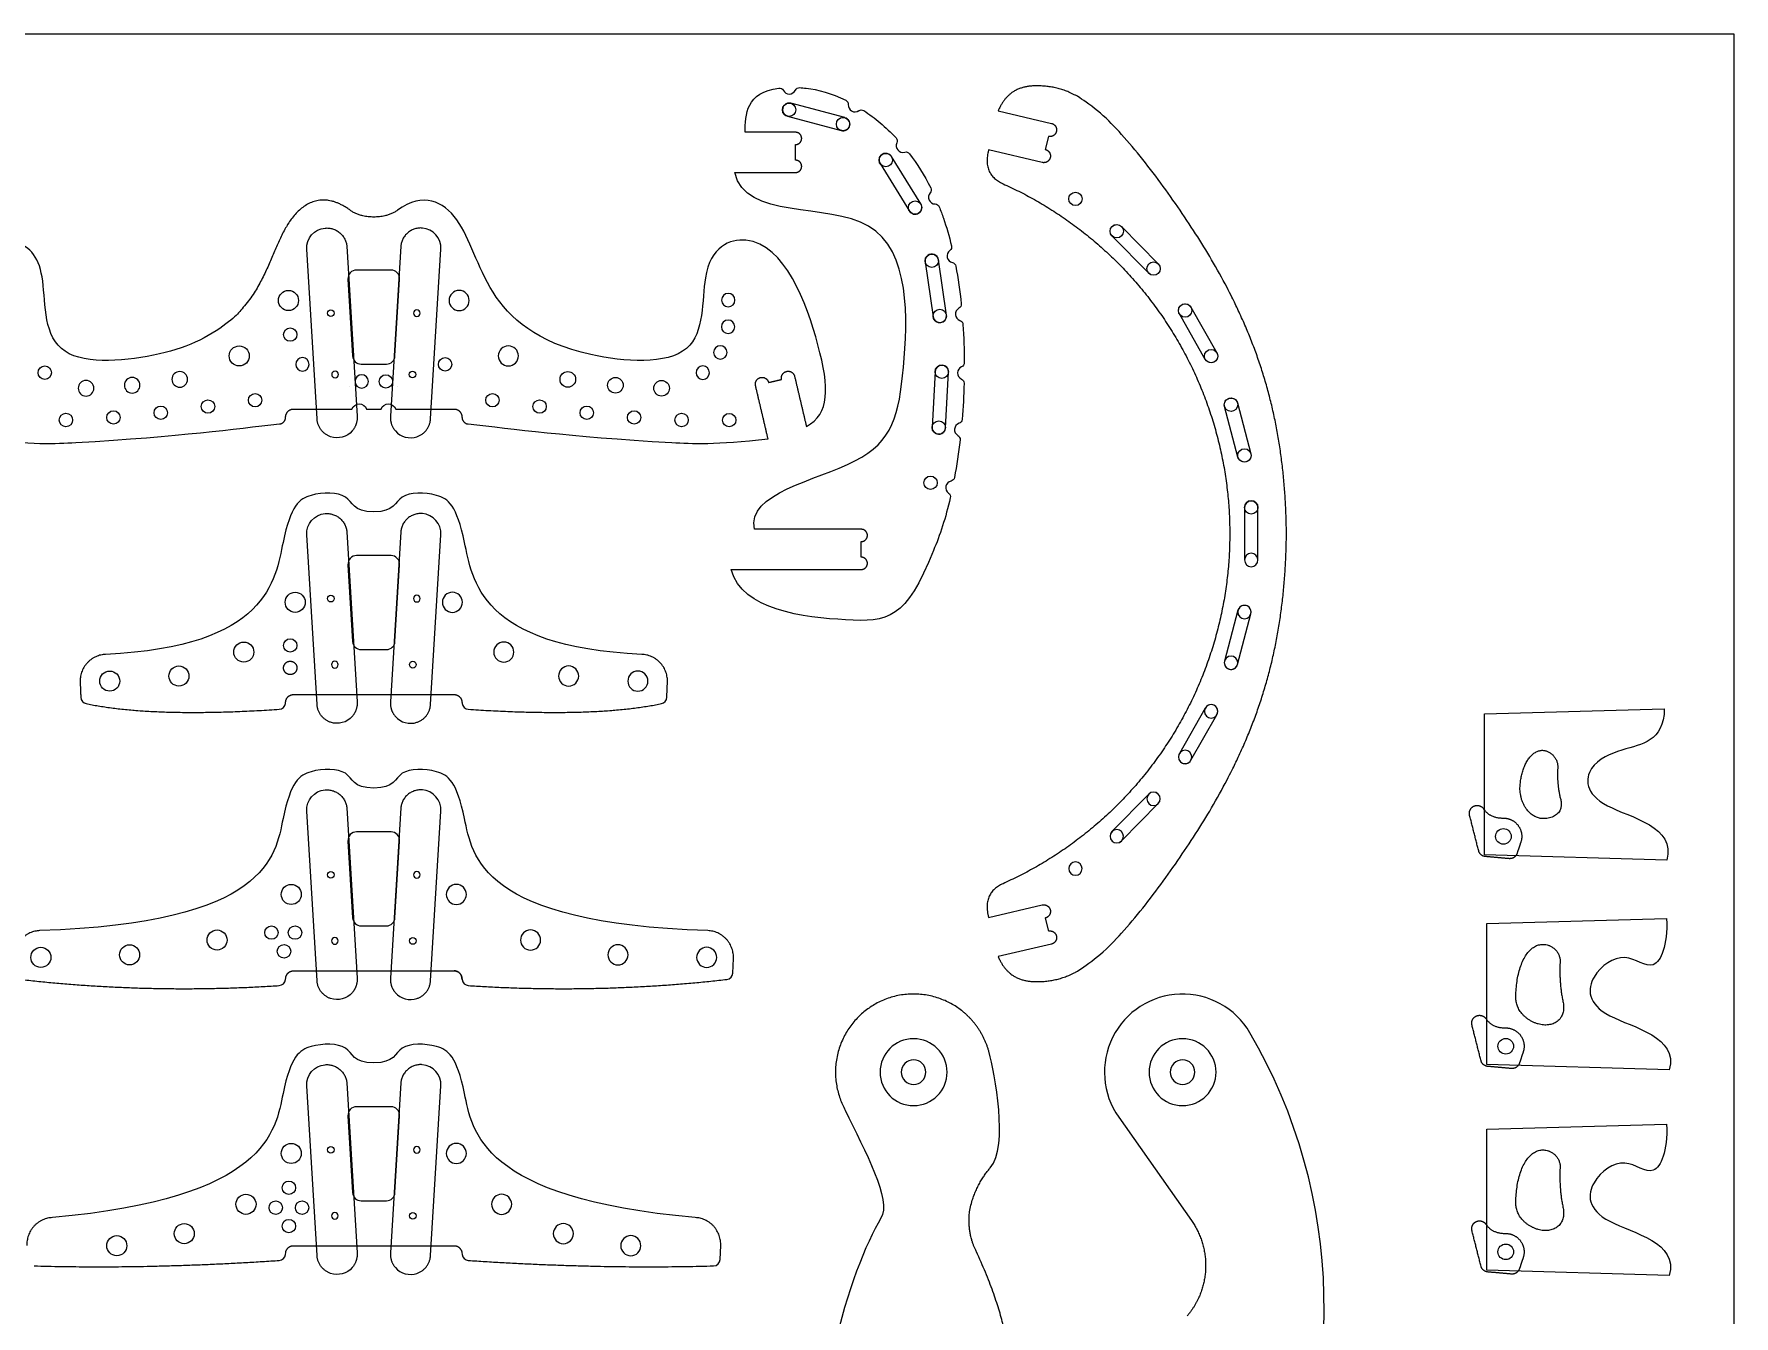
# Model space of a CAD drawing. Header units: millimetres. Extents: x -610 to 2074, y -2456 to 950.
# Drawn here: x 1312 to 2074, y 364 to 938 of the extents above; entities that cross this region are included whole.
import ezdxf

# ---------------------------------------------------------------- set-up
doc = ezdxf.new("R2010")
doc.units = ezdxf.units.MM
for name, color, linetype, true_color in [('1.5mm deep inside cut', 60, 'Continuous', 0xd5ff00), ('10mm deep inside', 131, 'Continuous', 0x5ffffb), ('18mm birch plywood sheet', 11, 'Continuous', 0xff6151), ('3mm pilot holes', 4, 'Continuous', 0x00fbff), ('4mm deep inside', 151, 'Continuous', 0x72bcff), ('through cut inside 6mm', 18, 'Continuous', 0x000000), ('through cut outside 6mm bit', 96, 'Continuous', 0x007f00)]:
    doc.layers.add(name, color=color, linetype=linetype, true_color=true_color)

msp = doc.modelspace()

# ---------------------------------------------------------------- linework, layer by layer
at = {"layer": '1.5mm deep inside cut'}
for centre in [(1427.17, 803.24), (1427.17, 664), (1418.76, 535.39), (1429.32, 535.39), (1424.39, 527.01), (1426.58, 421.12), (1420.66, 412.19), (1432.46, 412.19), (1426.58, 403.95)]:
    msp.add_circle(centre, 3, dxfattribs=at)
for points, weights, knots in [([(1427.12, 650.95), (1430.12, 650.89), (1430.17, 653.89), (1430.23, 656.89), (1427.23, 656.94), (1424.23, 657), (1424.17, 654), (1424.12, 651), (1427.12, 650.95)], [1, 0.707106781187, 1, 0.707106781187, 1, 0.707106781187, 1, 0.707106781187, 1], [0, 0, 0, 4.712389, 4.712389, 9.424778, 9.424778, 14.137167, 14.137167, 18.849556, 18.849556, 18.849556]), ([(1955.74, 587.87), (1954.9, 590.75), (1957.62, 592.02), (1960.34, 593.29), (1962.01, 590.79)], [1, 0.759151081858, 1, 0.759151081858, 1], [23.713166, 23.713166, 23.713166, 28.674684, 28.674684, 33.636203, 33.636203, 33.636203]), ([(1970.87, 586.69), (1975.09, 586.69), (1977.55, 583.27), (1980.01, 579.84), (1978.66, 575.85)], [1, 0.889721206474, 1, 0.889721206474, 1], [45.567036, 45.567036, 45.567036, 52.628274, 52.628274, 59.689512, 59.689512, 59.689512]), ([(1956.8, 493.87), (1955.96, 496.75), (1958.68, 498.02), (1961.4, 499.29), (1963.07, 496.8)], [1, 0.759151081858, 1, 0.759151081858, 1], [23.713166, 23.713166, 23.713166, 28.674684, 28.674684, 33.636203, 33.636203, 33.636203]), ([(1971.93, 492.7), (1976.14, 492.7), (1978.6, 489.27), (1981.06, 485.85), (1979.71, 481.85)], [1, 0.889721206474, 1, 0.889721206474, 1], [45.567036, 45.567036, 45.567036, 52.628274, 52.628274, 59.689512, 59.689512, 59.689512]), ([(1956.8, 401.8), (1955.96, 404.68), (1958.68, 405.95), (1961.4, 407.22), (1963.07, 404.73)], [1, 0.759151081858, 1, 0.759151081858, 1], [23.713166, 23.713166, 23.713166, 28.674684, 28.674684, 33.636203, 33.636203, 33.636203]), ([(1971.93, 400.62), (1976.14, 400.62), (1978.6, 397.2), (1981.06, 393.77), (1979.71, 389.78)], [1, 0.889721206474, 1, 0.889721206474, 1], [45.567036, 45.567036, 45.567036, 52.628274, 52.628274, 59.689512, 59.689512, 59.689512])]:
    msp.add_rational_spline(points, weights, degree=2, knots=knots, dxfattribs=at)
for points in [[(1959.78, 571.95), (1957.76, 579.91), (1955.74, 587.87)], [(1962.01, 590.79), (1964.76, 586.69), (1970.87, 586.69)], [(1978.66, 575.85), (1977.82, 573.37), (1976.98, 570.88)], [(1973.18, 568.54), (1967.91, 569), (1962.65, 569.47)], [(1963.07, 496.8), (1965.82, 492.7), (1971.93, 492.7)], [(1960.84, 477.96), (1958.82, 485.92), (1956.8, 493.87)], [(1979.71, 481.85), (1978.88, 479.37), (1978.04, 476.89)], [(1974.24, 474.54), (1968.97, 475.01), (1963.71, 475.47)], [(1963.07, 404.73), (1965.82, 400.62), (1971.93, 400.62)], [(1960.84, 385.89), (1958.82, 393.84), (1956.8, 401.8)], [(1979.71, 389.78), (1978.88, 387.3), (1978.04, 384.82)], [(1974.24, 382.47), (1968.97, 382.93), (1963.71, 383.4)]]:
    msp.add_open_spline(points, degree=2, dxfattribs=at)
for points, weights in [([(1962.65, 569.47), (1960.41, 569.78), (1959.78, 571.95)], [1, 0.839994726213, 1]), ([(1976.98, 570.88), (1976.05, 568.13), (1973.18, 568.54)], [1, 0.769572451465, 1]), ([(1963.71, 475.47), (1961.47, 475.79), (1960.84, 477.96)], [1, 0.839994726213, 1]), ([(1978.04, 476.89), (1977.11, 474.14), (1974.24, 474.54)], [1, 0.769572451465, 1]), ([(1963.71, 383.4), (1961.47, 383.72), (1960.84, 385.89)], [1, 0.839994726213, 1]), ([(1978.04, 384.82), (1977.11, 382.06), (1974.24, 382.47)], [1, 0.769572451465, 1])]:
    msp.add_rational_spline(points, weights, degree=2, dxfattribs=at)
at = {"layer": '10mm deep inside', "extrusion": (0, 0, -1)}
for centre in [(-1706.53, 472.88), (-1827.07, 472.88)]:
    msp.add_circle(centre, 15, dxfattribs=at)
at = {"layer": '18mm birch plywood sheet'}
msp.add_lwpolyline([(854.21, -1502.12), (2074.21, -1502.12), (2074.21, 937.88), (854.21, 937.88)], close=True, dxfattribs=at)
at = {"layer": '3mm pilot holes'}
for centre in [(1445.35, 812.87), (1481.99, 785.37), (1445.35, 684.98), (1482.11, 655.41), (1445.35, 561.24), (1482.11, 531.66), (1445.35, 438.13), (1482.11, 408.56)]:
    msp.add_circle(centre, 1.5, dxfattribs=at)
at = {"layer": '3mm pilot holes', "extrusion": (0, 0, -1)}
for centre in [(-1483.9, 812.87), (-1447.25, 785.37), (-1483.9, 684.98), (-1447.14, 655.41), (-1483.9, 561.24), (-1447.14, 531.66), (-1483.9, 438.13), (-1447.14, 408.56)]:
    msp.add_circle(centre, 1.5, dxfattribs=at)
at = {"layer": '4mm deep inside'}
for p, q in [((1675.69, 900.41), (1651.53, 906.84)), ((1649.99, 901.04), (1674.15, 894.61)), ((1691.5, 879.84), (1704.67, 858.59)), ((1709.77, 861.75), (1696.6, 883)), ((1811.92, 830.69), (1795.44, 847.45)), ((1799.72, 851.66), (1816.2, 834.89)), ((1439.18, 765.48), (1434.58, 841.45)), ((1452.52, 842.86), (1457.14, 766.67)), ((1476.72, 842.86), (1472.1, 766.67)), ((1490.06, 765.48), (1494.66, 841.45)), ((1711.73, 835.88), (1715.3, 811.14)), ((1721.24, 811.99), (1717.67, 836.74)), ((1830.85, 815.52), (1842.49, 795.09)), ((1837.28, 792.12), (1825.64, 812.55)), ((1716.18, 786.74), (1714.84, 761.78)), ((1720.83, 761.46), (1722.17, 786.42)), ((1453.84, 779.93), (1453.84, 779.93)), ((1475.41, 779.93), (1475.41, 779.93)), ((1851.92, 748.35), (1845.89, 771.08)), ((1851.69, 772.62), (1857.72, 749.89)), ((1854.85, 725.81), (1854.85, 702.29)), ((1860.85, 702.29), (1860.85, 725.81)), ((1439.18, 637.59), (1434.58, 713.56)), ((1452.52, 714.97), (1457.14, 638.78)), ((1476.72, 714.97), (1472.1, 638.78)), ((1490.06, 637.59), (1494.66, 713.56)), ((1851.92, 679.75), (1845.89, 657.02)), ((1851.69, 655.48), (1857.72, 678.21)), ((1837.28, 635.97), (1825.64, 615.55)), ((1830.85, 612.58), (1842.49, 633)), ((1811.92, 597.41), (1795.44, 580.65)), ((1439.18, 513.84), (1434.58, 589.82)), ((1452.52, 591.22), (1457.14, 515.03)), ((1476.72, 591.22), (1472.1, 515.03)), ((1490.06, 513.84), (1494.66, 589.82)), ((1799.72, 576.44), (1816.2, 593.2)), ((1439.18, 390.74), (1434.58, 466.71)), ((1452.52, 468.12), (1457.14, 391.93)), ((1476.72, 468.12), (1472.1, 391.93)), ((1490.06, 390.74), (1494.66, 466.71))]:
    msp.add_line(p, q, dxfattribs=at)
for centre, radius, start, end in [((1650.76, 903.94), 3, 75.09724, 255.09725), ((1674.92, 897.51), 3, 255.09724, 75.09724), ((1694.05, 881.42), 3, 31.78561, 211.78563), ((1707.22, 860.17), 3, 211.78561, 31.7856), ((1485.68, 842), 9, 356.53344, 85.57743), ((1714.7, 836.31), 3, 8.19862, 188.19863), ((1718.27, 811.57), 3, 188.19863, 8.19862), ((1719.18, 786.58), 3, 356.92896, 176.92894), ((1481.08, 766.02), 9, 221.07191, 288.80267), ((1717.84, 761.62), 3, 176.92894, 356.92896), ((1857.85, 725.81), 3, 0.00001, 180), ((1485.68, 714.11), 9, 356.53344, 85.57743), ((1857.85, 702.29), 3, 180, 359.99999), ((1854.82, 678.98), 3, 345.15996, 165.16004), ((1848.79, 656.25), 3, 165.16005, 345.15996), ((1839.89, 634.49), 3, 330.31994, 150.31995), ((1481.08, 638.13), 9, 221.07191, 288.80267), ((1828.24, 614.06), 3, 150.31995, 330.31994), ((1485.68, 590.36), 9, 356.53344, 85.57743), ((1814.06, 595.31), 3, 315.48028, 135.48017), ((1797.58, 578.54), 3, 135.48018, 315.48007), ((1481.08, 514.39), 9, 221.07191, 288.80267), ((1485.68, 467.26), 9, 356.53344, 85.57743), ((1481.08, 391.28), 9, 221.07191, 288.80267)]:
    msp.add_arc(centre, radius, start, end, dxfattribs=at)
at = {"layer": '4mm deep inside', "extrusion": (0, 0, -1)}
for centre, radius, start, end in [((-1443.56, 842), 9, 356.53344, 85.57743), ((-1797.58, 849.55), 3, 315.48018, 135.48007), ((-1814.06, 832.79), 3, 135.48028, 315.48017), ((-1828.24, 814.04), 3, 330.31995, 150.31994), ((-1839.89, 793.61), 3, 150.31994, 330.31995), ((-1848.79, 771.85), 3, 345.16005, 165.15996), ((-1448.17, 766.02), 9, 221.07191, 288.80267), ((-1854.82, 749.12), 3, 165.15996, 345.16004), ((-1443.56, 714.11), 9, 356.53344, 85.57743), ((-1448.17, 638.13), 9, 221.07191, 288.80267), ((-1443.56, 590.36), 9, 356.53344, 85.57743), ((-1448.17, 514.39), 9, 221.07191, 288.80267), ((-1443.56, 467.26), 9, 356.53344, 85.57743), ((-1448.17, 391.28), 9, 221.07191, 288.80267)]:
    msp.add_arc(centre, radius, start, end, dxfattribs=at)
at = {"layer": '4mm deep inside'}
for points, weights in [([(1442.87, 850.97), (1451.68, 851.65), (1452.52, 842.86)], [1, 0.7133499962, 0.999263694681]), ([(1486.37, 850.97), (1477.56, 851.65), (1476.72, 842.86)], [1, 0.7133499962, 0.999263694681]), ([(1445.27, 757.5), (1439.55, 759.45), (1439.18, 765.48)], [1, 0.830349139211, 1]), ([(1457.14, 766.67), (1457.41, 762.93), (1454.95, 760.11)], [1, 0.923364943739, 1]), ([(1472.1, 766.67), (1471.83, 762.93), (1474.29, 760.11)], [1, 0.923364943739, 1]), ([(1483.98, 757.5), (1489.7, 759.45), (1490.06, 765.48)], [1, 0.830349139211, 1]), ([(1442.87, 723.08), (1451.68, 723.76), (1452.52, 714.97)], [1, 0.7133499962, 0.999263694681]), ([(1486.37, 723.08), (1477.56, 723.76), (1476.72, 714.97)], [1, 0.7133499962, 0.999263694681]), ([(1445.27, 629.61), (1439.55, 631.56), (1439.18, 637.59)], [1, 0.830349139211, 1]), ([(1457.14, 638.78), (1457.41, 635.04), (1454.95, 632.22)], [1, 0.923364943739, 1]), ([(1472.1, 638.78), (1471.83, 635.04), (1474.29, 632.22)], [1, 0.923364943739, 1]), ([(1483.98, 629.61), (1489.7, 631.56), (1490.06, 637.59)], [1, 0.830349139211, 1]), ([(1442.87, 599.33), (1451.68, 600.01), (1452.52, 591.22)], [1, 0.7133499962, 0.999263694681]), ([(1486.37, 599.33), (1477.56, 600.01), (1476.72, 591.22)], [1, 0.7133499962, 0.999263694681]), ([(1445.27, 505.87), (1439.55, 507.81), (1439.18, 513.84)], [1, 0.830349139211, 1]), ([(1457.14, 515.03), (1457.41, 511.29), (1454.95, 508.47)], [1, 0.923364943739, 1]), ([(1472.1, 515.03), (1471.83, 511.29), (1474.29, 508.47)], [1, 0.923364943739, 1]), ([(1483.98, 505.87), (1489.7, 507.81), (1490.06, 513.84)], [1, 0.830349139211, 1]), ([(1442.87, 476.23), (1451.68, 476.91), (1452.52, 468.12)], [1, 0.7133499962, 0.999263694681]), ([(1486.37, 476.23), (1477.56, 476.91), (1476.72, 468.12)], [1, 0.7133499962, 0.999263694681]), ([(1445.27, 382.76), (1439.55, 384.71), (1439.18, 390.74)], [1, 0.830349139211, 1]), ([(1457.14, 391.93), (1457.41, 388.19), (1454.95, 385.37)], [1, 0.923364943739, 1]), ([(1472.1, 391.93), (1471.83, 388.19), (1474.29, 385.37)], [1, 0.923364943739, 1]), ([(1483.98, 382.76), (1489.7, 384.71), (1490.06, 390.74)], [1, 0.830349139211, 1])]:
    msp.add_rational_spline(points, weights, degree=2, dxfattribs=at)
at = {"layer": 'through cut inside 6mm'}
for p, q in [((1453.04, 828.03), (1455.12, 793.69)), ((1474.12, 793.69), (1476.2, 828.03)), ((1453.04, 700.14), (1455.12, 665.8)), ((1474.12, 665.8), (1476.2, 700.14)), ((1453.04, 576.39), (1455.12, 542.05)), ((1474.12, 542.05), (1476.2, 576.39)), ((1453.04, 453.29), (1455.12, 418.95)), ((1474.12, 418.95), (1476.2, 453.29))]:
    msp.add_line(p, q, dxfattribs=at)
for points in [[(1472.34, 832.14), (1456.91, 832.14)], [(1458.99, 790.05), (1470.25, 790.05)], [(1472.34, 704.25), (1456.91, 704.25)], [(1458.99, 662.16), (1470.25, 662.16)], [(1472.34, 580.5), (1456.91, 580.5)], [(1458.99, 538.41), (1470.25, 538.41)], [(1472.34, 457.4), (1456.91, 457.4)], [(1458.99, 415.31), (1470.25, 415.31)]]:
    msp.add_lwpolyline(points, dxfattribs=at)
for centre, radius in [((1650.76, 903.94), 3), ((1674.92, 897.51), 3), ((1694.05, 881.42), 3), ((1707.22, 860.17), 3), ((1779.06, 864.05), 3), ((1797.58, 849.55), 3), ((1714.7, 836.31), 3), ((1814.06, 832.79), 3), ((1426.38, 818.52), 4.5), ((1828.24, 814.04), 3), ((1718.27, 811.57), 3), ((1404.32, 793.69), 4.5), ((1496.58, 789.92), 3), ((1839.89, 793.61), 3), ((1317.19, 786.18), 3), ((1470.04, 782.28), 3), ((1551.57, 783.2), 3.5), ((1719.18, 786.58), 3), ((1572.92, 780.56), 3.5), ((1593.59, 779.2), 3.5), ((1369.17, 768.25), 3), ((1390.31, 771.02), 3), ((1411.45, 773.86), 3), ((1517.79, 773.86), 3), ((1538.93, 771.02), 3), ((1560.07, 768.25), 3), ((1848.79, 771.85), 3), ((1326.66, 764.99), 3), ((1347.95, 766.13), 3), ((1581.29, 766.13), 3), ((1602.58, 764.99), 3), ((1623.91, 764.93), 3), ((1717.84, 761.62), 3), ((1854.82, 749.12), 3), ((1714.14, 736.89), 3), ((1857.85, 725.81), 3), ((1429.41, 683.34), 4.5), ((1406.35, 661.05), 4.5), ((1346.27, 648.05), 4.5), ((1377.29, 650.31), 4.5), ((1970.87, 578.47), 3.5), ((1427.64, 552.5), 4.5), ((1394.37, 532.06), 4.5), ((1315.43, 524.3), 4.5), ((1355.19, 525.44), 4.5), ((1971.93, 484.48), 3.5), ((1427.64, 436.49), 4.5), ((1407.33, 413.7), 4.5), ((1379.68, 400.55), 4.5), ((1349.44, 395.15), 4.5), ((1971.93, 392.41), 3.5)]:
    msp.add_circle(centre, radius, dxfattribs=at)
at = {"layer": 'through cut inside 6mm', "extrusion": (0, 0, -1)}
for centre, radius in [((-1502.87, 818.52), 4.5), ((-1623.48, 818.69), 3), ((-1623.39, 806.73), 3), ((-1432.66, 789.92), 3), ((-1524.92, 793.69), 4.5), ((-1619.92, 795.25), 3), ((-1377.68, 783.2), 3.5), ((-1459.21, 782.28), 3), ((-1612.05, 786.18), 3), ((-1335.65, 779.2), 3.5), ((-1356.33, 780.56), 3.5), ((-1857.85, 702.29), 3), ((-1499.84, 683.34), 4.5), ((-1854.82, 678.98), 3), ((-1522.89, 661.05), 4.5), ((-1848.79, 656.25), 3), ((-1551.95, 650.31), 4.5), ((-1582.98, 648.05), 4.5), ((-1839.89, 634.49), 3), ((-1828.24, 614.06), 3), ((-1814.06, 595.31), 3), ((-1797.58, 578.54), 3), ((-1779.06, 564.05), 3), ((-1501.61, 552.5), 4.5), ((-1534.88, 532.06), 4.5), ((-1574.05, 525.44), 4.5), ((-1613.81, 524.3), 4.5), ((-1706.53, 472.88), 5.5), ((-1827.07, 472.88), 5.5), ((-1501.61, 436.49), 4.5), ((-1521.91, 413.7), 4.5), ((-1549.57, 400.55), 4.5), ((-1579.8, 395.15), 4.5)]:
    msp.add_circle(centre, radius, dxfattribs=at)
at = {"layer": 'through cut inside 6mm'}
for centre, start, end in [((1456.91, 828.26), 90, 183.4703), ((1472.34, 828.26), 356.5297, 90), ((1458.99, 793.92), 183.4703, 270), ((1470.25, 793.92), 270, 356.5297), ((1456.91, 700.37), 90, 183.4703), ((1472.34, 700.37), 356.5297, 90), ((1458.99, 666.03), 183.4703, 270), ((1470.25, 666.03), 270, 356.5297), ((1456.91, 576.62), 90, 183.4703), ((1472.34, 576.62), 356.5297, 90), ((1458.99, 542.29), 183.4703, 270), ((1470.25, 542.29), 270, 356.5297), ((1456.91, 453.52), 90, 183.4703), ((1472.34, 453.52), 356.5297, 90), ((1458.99, 419.18), 183.4703, 270), ((1470.25, 419.18), 270, 356.5297)]:
    msp.add_arc(centre, 3.88, start, end, dxfattribs=at)
for points, weights in [([(1978.31, 600.86), (1979.5, 619.44), (1989.8, 616.87)], [1, 0.707106781187, 1]), ([(1989.8, 616.87), (1996.31, 614.93), (1995.14, 608.42)], [1, 0.707106781187, 1]), ([(1995.14, 608.42), (1994.9, 601.37), (1998.85, 585.83), (1987.77, 586.49)], [1, 1, 0.707106781187, 1]), ([(1987.77, 586.49), (1977.66, 587.9), (1978.31, 600.86)], [1, 0.707106781187, 1]), ([(1976.45, 506.16), (1976.37, 534.26), (1990.86, 529.78)], [1, 0.707106781187, 1]), ([(1990.86, 529.78), (1997.37, 527.84), (1996.2, 521.33)], [1, 0.707106781187, 1]), ([(1996.2, 521.33), (1995.96, 512.03), (1999.9, 493.35), (1988.83, 494.02)], [1, 1, 0.707106781187, 1]), ([(1988.83, 494.02), (1976.38, 495.43), (1976.45, 506.16)], [1, 0.707106781187, 1]), ([(1976.45, 414.08), (1976.37, 442.18), (1990.86, 437.7)], [1, 0.707106781187, 1]), ([(1990.86, 437.7), (1997.37, 435.77), (1996.2, 429.25)], [1, 0.707106781187, 1]), ([(1996.2, 429.25), (1995.96, 419.95), (1999.9, 401.28), (1988.83, 401.94)], [1, 1, 0.707106781187, 1]), ([(1988.83, 401.94), (1976.38, 403.35), (1976.45, 414.08)], [1, 0.707106781187, 1])]:
    msp.add_rational_spline(points, weights, degree=2, dxfattribs=at)
at = {"layer": 'through cut outside 6mm bit'}
for p, q in [((1744.44, 903.47), (1768.31, 897.85)), ((1764.19, 880.33), (1740.18, 885.98)), ((1740.18, 542.12), (1764.19, 547.77)), ((1768.31, 530.25), (1744.44, 524.63)), ((1428.62, 518.26), (1500.62, 518.26)), ((1625.53, 517.29), (1625.8, 523.79)), ((1425.05, 514.32), (1425.15, 515.16)), ((1504.1, 515.16), (1504.19, 514.32)), ((1798.46, 452.71), (1831.04, 406.47)), ((1425.05, 391.22), (1425.14, 392.05)), ((1504.1, 392.05), (1504.2, 391.22)), ((1619.82, 388.98), (1620.08, 395.26))]:
    msp.add_line(p, q, dxfattribs=at)
for points in [[(1766.94, 892.01), (1765.56, 886.17)], [(1653.63, 881.36), (1653.63, 888.36)], [(1683.09, 703.54), (1683.09, 710.54)], [(2044.08, 567.9), (1962.38, 570.27), (1962.35, 633.39), (2042.97, 635.63)], [(1765.56, 541.93), (1766.94, 536.09)], [(2045.14, 473.9), (1963.43, 476.27), (1963.41, 539.4), (2044.03, 541.64)], [(1504.17, 514.4), (1504.1, 515.16)], [(2045.14, 381.83), (1963.43, 384.2), (1963.41, 447.33), (2044.03, 449.57)], [(1428.62, 395.15), (1500.62, 395.15)]]:
    msp.add_lwpolyline(points, dxfattribs=at)
at = {"layer": 'through cut outside 6mm bit', "extrusion": (0, 0, -1)}
for centre, radius, start, end in [((-1646.4, 911.7), 2, 82.494, 152.60556), ((-1655.35, 911.86), 2, 25.37233, 94.03839), ((-1675.29, 906.39), 2, 116.04028, 184.40452), ((-1683.12, 901.9), 2, 55.23529, 123.45242), ((-1697.22, 889.96), 2, 136.75947, 204.69907), ((-1703.07, 883.05), 2, 74.80058, 142.68351), ((-1712.43, 868.03), 2, 153.28759, 220.97393), ((-1716.15, 859.75), 2, 90.57659, 158.20307), ((-1721.58, 842.48), 2, 166.37814, 233.6141), ((-1723.48, 833.57), 2, 102.29708, 169.44435), ((-1725.89, 816.79), 2, 174.0612, 241.02837), ((-1726.66, 807.69), 2, 109.2374, 176.17228), ((-1727.26, 790.65), 2, 179.72936, 246.60471), ((-1727.16, 781.52), 2, 114.6579, 181.52705), ((-1458.08, 768.69), 3.5, 20.05036, 159.94964), ((-1471.17, 768.69), 3.5, 20.05036, 159.94964), ((-1726.29, 765.41), 2, 184.69794, 251.58202), ((-1725.39, 756.32), 2, 119.67559, 186.57707), ((-1722.9, 739.58), 2, 190.49917, 257.52584), ((-1721.04, 730.65), 2, 125.95329, 193.05182)]:
    msp.add_arc(centre, radius, start, end, dxfattribs=at)
at = {"layer": 'through cut outside 6mm bit'}
for centre, radius, start, end in [((1650.83, 914), 3, 207.39444, 334.62767), ((1680.27, 906.01), 3, 175.59548, 304.76471), ((1701.76, 887.87), 3, 155.30093, 285.19942), ((1716.2, 864.75), 3, 139.02607, 269.42341), ((1724.55, 838.46), 3, 126.3859, 257.70292), ((1728.31, 812.41), 3, 118.97163, 250.7626), ((1729.25, 786.06), 3, 113.39529, 245.3421), ((1727.87, 760.66), 3, 108.41798, 240.32441), ((1723.98, 734.7), 3, 102.47416, 234.04671), ((1336.31, 640.91), 3, 182.40758, 258.12756), ((1592.94, 640.91), 3, 281.87244, 357.59242), ((1422.07, 638.41), 3, 273.78448, 353.43124), ((1507.18, 638.41), 3, 186.56876, 266.21552), ((1422.07, 514.67), 3, 273.74738, 353.43124), ((1507.18, 514.67), 3, 186.56876, 266.25262), ((1622.53, 517.41), 3, 276.48792, 357.59242), ((1827.07, 472.88), 35, 30.29585, 215.1719), ((1647.22, 367.8), 243.3, 332.21068, 30.29585), ((1422.07, 391.56), 3, 273.86016, 353.44185), ((1507.18, 391.56), 3, 186.55815, 266.13984), ((1616.82, 389.11), 3, 271.57916, 357.59242)]:
    msp.add_arc(centre, radius, start, end, dxfattribs=at)
for points, weights, degree, knots in [([(1873.64, 714.05), (1872.99, 772.55), (1853.48, 827.16), (1788.35, 908.66), (1764.37, 916.24), (1748.77, 913.63), (1744.44, 903.47)], [1.05235536758, 0.980181478729, 0.961726145791, 0.996989368761, 0.996989368761, 0.996989368761, 0.996989368761], 3, [792.911697, 792.911697, 792.911697, 792.911697, 964.343161, 1021.075566, 1049.441769, 1077.807965, 1077.807965, 1077.807965, 1077.807965]), ([(1653.63, 888.36), (1655.24, 888.36), (1656.38, 889.5), (1656.38, 891.11), (1656.38, 892.73), (1655.24, 893.86), (1653.63, 893.86)], [1, 0.804737854115, 0.804737854115, 1, 0.804737854115, 0.804737854115, 1], 3, [10026.696347, 10026.696347, 10026.696347, 10026.696347, 10031.016037, 10031.016037, 10031.016037, 10035.335726, 10035.335726, 10035.335726, 10035.335726]), ([(1768.31, 897.85), (1770.02, 897.45), (1770.95, 895.95), (1770.54, 894.24), (1770.14, 892.53), (1768.65, 891.6), (1766.94, 892.01)], [0.996989368761, 0.802315085201, 0.802315085201, 0.996989368761, 0.802315085201, 0.802315085201, 1], 3, [1102.335156, 1102.335156, 1102.335156, 1102.335156, 1107.047545, 1107.047545, 1107.047545, 1111.759934, 1111.759934, 1111.759934, 1111.759934]), ([(1765.56, 886.17), (1767.27, 885.76), (1768.2, 884.27), (1767.79, 882.56), (1767.39, 880.85), (1765.9, 879.92), (1764.19, 880.33)], [0.996989368761, 0.802315085202, 0.802315085202, 0.996989368761, 0.802315085202, 0.802315085202, 0.996989368761], 3, [1119.759934, 1119.759934, 1119.759934, 1119.759934, 1124.472323, 1124.472323, 1124.472323, 1129.184712, 1129.184712, 1129.184712, 1129.184712]), ([(1653.63, 875.86), (1655.24, 875.86), (1656.38, 877), (1656.38, 878.61), (1656.38, 880.23), (1655.24, 881.36), (1653.63, 881.36)], [1, 0.804737854145, 0.804737854145, 1, 0.804737854145, 0.804737854145, 1], 3, [10011.056967, 10011.056967, 10011.056967, 10011.056967, 10015.376657, 10015.376657, 10015.376657, 10019.696347, 10019.696347, 10019.696347, 10019.696347]), ([(1746.61, 870.79), (1810.32, 842.31), (1848.23, 783.76), (1848.23, 714.05), (1848.23, 644.34), (1810.32, 585.79), (1746.61, 557.31)], [0.996989221927, 0.890873022321, 0.891876615012, 1, 0.891876565142, 0.890873021396, 0.996989368761], 3, [18.579081, 18.579081, 18.579081, 18.579081, 215.989659, 215.989659, 215.989659, 413.400328, 413.400328, 413.400328, 413.400328]), ([(1454.04, 858.95), (1442.44, 867.43), (1414.5, 853.31), (1416.74, 795.41), (1314.82, 788.42), (1319.63, 840.32), (1284.33, 854.67), (1260.25, 789.23), (1260.35, 768.01), (1270.72, 762.03)], [0.999999893704, 1, 1, 1, 1, 1, 1, 1, 1, 1], 3, [337.325719, 337.325719, 337.325719, 337.325719, 353.945028, 388.607456, 399.05999, 408.940901, 423.269885, 457.932313, 494.804586, 494.804586, 494.804586, 494.804586]), ([(1647.38, 783.15), (1646.7, 786.07), (1649.62, 786.76), (1652.54, 787.45), (1653.22, 784.53)], [1, 0.707106781186, 1, 0.707106781186, 1], 2, [118.709376, 118.709376, 118.709376, 123.421765, 123.421765, 128.134154, 128.134154, 128.134154]), ([(1635.7, 780.4), (1635.02, 783.32), (1637.94, 784.01), (1640.86, 784.7), (1641.54, 781.78)], [1, 0.707106781187, 1, 0.707106781187, 1], 2, [103.284598, 103.284598, 103.284598, 107.996987, 107.996987, 112.709376, 112.709376, 112.709376]), ([(1683.09, 710.54), (1684.7, 710.54), (1685.84, 711.68), (1685.84, 713.29), (1685.84, 714.9), (1684.7, 716.04), (1683.09, 716.04)], [1, 0.804737854124, 0.804737854124, 1, 0.804737854124, 0.804737854124, 1], 3, [9697.119269, 9697.119269, 9697.119269, 9697.119269, 9701.438959, 9701.438959, 9701.438959, 9705.758649, 9705.758649, 9705.758649, 9705.758649]), ([(1744.44, 524.63), (1748.77, 514.47), (1764.37, 511.86), (1788.35, 519.44), (1853.48, 600.94), (1872.99, 655.55), (1873.64, 714.05)], [1, 0.996989368761, 0.996989368761, 0.996989368761, 0.961726145791, 0.980181478729, 1.05235536758], 3, [508.015429, 508.015429, 508.015429, 508.015429, 536.381625, 564.747827, 621.480233, 792.911697, 792.911697, 792.911697, 792.911697]), ([(1683.09, 698.04), (1684.7, 698.04), (1685.84, 699.18), (1685.84, 700.79), (1685.84, 702.4), (1684.7, 703.54), (1683.09, 703.54)], [1, 0.804737854124, 0.804737854124, 1, 0.804737854124, 0.804737854124, 1], 3, [9681.479889, 9681.479889, 9681.479889, 9681.479889, 9685.799579, 9685.799579, 9685.799579, 9690.119269, 9690.119269, 9690.119269, 9690.119269]), ([(1764.19, 547.77), (1765.9, 548.17), (1767.39, 547.25), (1767.79, 545.54), (1768.2, 543.83), (1767.27, 542.33), (1765.56, 541.93)], [0.996989368761, 0.802315085202, 0.802315085202, 0.996989368761, 0.802315085202, 0.802315085202, 0.996989368761], 3, [456.638681, 456.638681, 456.638681, 456.638681, 461.35107, 461.35107, 461.35107, 466.063459, 466.063459, 466.063459, 466.063459]), ([(1766.94, 536.09), (1768.65, 536.49), (1770.14, 535.57), (1770.54, 533.86), (1770.95, 532.15), (1770.02, 530.65), (1768.31, 530.25)], [1, 0.802315085201, 0.802315085201, 0.996989368761, 0.802315085201, 0.802315085201, 0.996989368761], 3, [474.063459, 474.063459, 474.063459, 474.063459, 478.775848, 478.775848, 478.775848, 483.488237, 483.488237, 483.488237, 483.488237]), ([(1728.01, 500.51), (1705.46, 518.04), (1683.77, 499.46), (1662.07, 480.88), (1675.92, 455.9)], [1, 0.774783312234, 1, 0.774783312234, 1], 2, [1132.921256, 1132.921256, 1132.921256, 1180.830941, 1180.830941, 1228.740626, 1228.740626, 1228.740626]), ([(1831.04, 406.47), (1842.03, 390.89), (1834.88, 373.2), (1832.77, 367.98), (1829.12, 363.68)], [1, 0.878104651584, 1, 0.960582732364, 0.946658168233], 2, [-868.53871, -868.53871, -868.53871, -833.615016, -833.615016, -822.32175, -822.32175, -822.32175])]:
    msp.add_rational_spline(points, weights, degree=degree, knots=knots, dxfattribs=at)
for points, degree in [([(1630.99, 893.86), (1630.98, 901.77), (1631.64, 911.78), (1646.13, 913.69)], 3), ([(1684.22, 903.57), (1689.13, 900.33), (1694.03, 896.28), (1698.68, 891.33)], 3), ([(1653.63, 893.86), (1646.08, 893.86), (1638.53, 893.86), (1630.99, 893.86)], 3), ([(1704.66, 884.26), (1708.12, 879.73), (1711.34, 874.63), (1714.21, 868.92)], 3), ([(1740.18, 885.98), (1737.22, 875.03), (1746.61, 870.79)], 2), ([(1626.45, 875.86), (1635.51, 875.86), (1644.57, 875.86), (1653.63, 875.86)], 3), ([(1725.45, 833.94), (1726.47, 828.47), (1727.27, 822.79), (1727.87, 816.99)], 3), ([(1728.66, 807.82), (1729.03, 802.16), (1729.23, 796.41), (1729.26, 790.66)], 3), ([(1641.3, 756.63), (1638.5, 768.52), (1635.7, 780.4)], 2), ([(1641.54, 781.78), (1644.46, 782.47), (1647.38, 783.15)], 2), ([(1653.22, 784.53), (1655.87, 773.28), (1658.52, 762.03)], 2), ([(1729.16, 781.47), (1729.01, 776.01), (1728.72, 770.58), (1728.28, 765.24)], 3), ([(1428.62, 769.89), (1441.71, 769.89), (1454.79, 769.89)], 2), ([(1461.37, 769.89), (1464.62, 769.89), (1467.88, 769.89)], 2), ([(1474.45, 769.89), (1487.54, 769.89), (1500.62, 769.89)], 2), ([(1425.07, 765.94), (1425.11, 766.37), (1425.15, 766.79)], 2), ([(1504.1, 766.79), (1504.14, 766.37), (1504.17, 765.94)], 2), ([(1727.38, 756.09), (1726.71, 750.28), (1725.86, 744.62), (1724.86, 739.22)], 3), ([(1722.99, 730.2), (1720.92, 721.26), (1718.37, 713.23), (1715.42, 706.59)], 3), ([(1683.09, 716.04), (1667.15, 716.04), (1651.22, 716.04), (1635.29, 716.04)], 3), ([(1624.79, 698.04), (1644.23, 698.04), (1663.66, 698.04), (1683.09, 698.04)], 3), ([(1333.02, 647.54), (1333.17, 644.16), (1333.31, 640.78)], 2), ([(1428.62, 642.01), (1464.62, 642.01), (1500.62, 642.01)], 2), ([(1595.94, 640.78), (1596.08, 644.16), (1596.22, 647.54)], 2), ([(1335.69, 637.97), (1365.64, 631.67), (1422.27, 635.42)], 2), ([(1425.05, 638.07), (1425.1, 638.49), (1425.15, 638.91)], 2), ([(1504.1, 638.91), (1504.15, 638.49), (1504.2, 638.07)], 2), ([(1506.98, 635.42), (1563.6, 631.67), (1593.56, 637.97)], 2), ([(2042.97, 635.63), (2043.06, 628.38), (2037.27, 620.14), (2024.69, 617.88), (2007.65, 611.03), (2007.03, 590.95), (2048.48, 582.71), (2044.08, 567.9)], 3), ([(1746.61, 557.31), (1737.22, 553.06), (1740.18, 542.12)], 2), ([(2044.03, 541.64), (2044.46, 529.56), (2038.67, 515.28), (2026.09, 528.28), (2008.71, 516.92), (2008.09, 496.83), (2049.53, 488.71), (2045.14, 473.9)], 3), ([(1306.37, 514.43), (1364.12, 507.86), (1422.26, 511.67)], 2), ([(1506.98, 511.67), (1565.12, 507.86), (1622.87, 514.43)], 2), ([(1740.9, 430.02), (1749.32, 439.56), (1742.74, 472.75), (1740.39, 481.73)], 3), ([(1675.92, 455.9), (1684.55, 437.59), (1696.98, 415.31), (1691.9, 407.48)], 3), ([(2044.03, 449.57), (2044.46, 437.49), (2038.67, 423.2), (2026.09, 436.2), (2008.71, 424.84), (2008.09, 404.76), (2049.53, 396.64), (2045.14, 381.83)], 3), ([(1691.9, 407.48), (1678.44, 385.04), (1657.54, 321.31), (1667.12, 266.17)], 3), ([(1312.34, 386.11), (1364.51, 384.67), (1422.27, 388.57)], 2), ([(1506.97, 388.57), (1564.73, 384.67), (1616.91, 386.11)], 2), ([(1742.21, 327.59), (1758.32, 340.41), (1734.72, 392.47)], 2)]:
    msp.add_open_spline(points, degree=degree, dxfattribs=at)
for points, knots in [([(1655.49, 913.86), (1656.42, 913.79), (1657.39, 913.7), (1658.39, 913.59), (1663.67, 913.05), (1669.79, 911.3), (1676.16, 908.19)], [10092.632243, 10092.632243, 10092.632243, 10092.632243, 10093.94102, 10093.94102, 10093.94102, 10120.440341, 10120.440341, 10120.440341, 10120.440341]), ([(1635.29, 716.04), (1631.37, 732.15), (1694.78, 743.61), (1702.65, 779.12), (1706.47, 870.73), (1630.81, 854.5), (1626.45, 875.86)], [9753.560999, 9753.560999, 9753.560999, 9753.560999, 9814.029889, 9874.49878, 9934.96767, 9993.598754, 9993.598754, 9993.598754, 9993.598754]), ([(1658.52, 762.03), (1668.9, 768.01), (1669, 789.23), (1644.92, 854.67), (1609.61, 840.32), (1614.42, 788.42), (1512.5, 795.41), (1514.74, 853.31), (1486.8, 867.43), (1475.2, 858.95)], [151.248257, 151.248257, 151.248257, 151.248257, 188.120529, 222.782958, 237.111941, 246.992852, 257.445386, 292.107814, 308.727123, 308.727123, 308.727123, 308.727123]), ([(1718.01, 860.49), (1718.67, 858.83), (1720.74, 853.29), (1722.47, 847.28), (1723.52, 842.95)], [10190.933002, 10190.933002, 10190.933002, 10190.933002, 10195.12134, 10204.532677, 10204.532677, 10204.532677, 10204.532677]), ([(1287.94, 756.63), (1311.67, 753.84), (1375.04, 757.1), (1401.44, 760.97), (1422.4, 763.22)], [567.191928, 567.191928, 567.191928, 567.191928, 575.45023, 618.642585, 618.642585, 618.642585, 618.642585]), ([(1506.84, 763.22), (1527.8, 760.97), (1554.21, 757.1), (1617.58, 753.84), (1641.3, 756.63)], [27.410257, 27.410257, 27.410257, 27.410257, 70.602612, 78.860914, 78.860914, 78.860914, 78.860914]), ([(1464.62, 723.88), (1455.26, 723.88), (1455.26, 732.69), (1435.05, 732.69), (1423.61, 723.88), (1417.3, 663.26), (1344.45, 660.03)], [4251.374117, 4251.374117, 4251.374117, 4251.374117, 4308.146875, 4364.920892, 4421.694909, 4478.468927, 4478.468927, 4478.468927, 4478.468927]), ([(1584.79, 660.03), (1511.95, 663.26), (1505.63, 723.88), (1494.2, 732.69), (1473.98, 732.69), (1473.98, 723.88), (1464.62, 723.88)], [4024.279307, 4024.279307, 4024.279307, 4024.279307, 4081.053324, 4137.827341, 4194.601359, 4251.374117, 4251.374117, 4251.374117, 4251.374117]), ([(1715.42, 706.59), (1703.19, 675.61), (1687.17, 673.29), (1629.53, 679.64), (1624.79, 698.04)], [9534.257281, 9534.257281, 9534.257281, 9534.257281, 9579.579782, 9623.185572, 9623.185572, 9623.185572, 9623.185572]), ([(1464.62, 600.13), (1455.26, 600.13), (1455.26, 608.94), (1435.05, 608.94), (1423.61, 600.13), (1417.3, 539.51), (1314.87, 536.28)], [4254.952528, 4254.952528, 4254.952528, 4254.952528, 4311.725286, 4368.499303, 4425.27332, 4482.047337, 4482.047337, 4482.047337, 4482.047337]), ([(1614.37, 536.28), (1511.95, 539.51), (1505.63, 600.13), (1494.2, 608.94), (1473.98, 608.94), (1473.98, 600.13), (1464.62, 600.13)], [4027.857718, 4027.857718, 4027.857718, 4027.857718, 4084.631735, 4141.405752, 4198.179769, 4254.952528, 4254.952528, 4254.952528, 4254.952528]), ([(1464.62, 477.03), (1455.26, 477.03), (1455.26, 485.84), (1435.05, 485.84), (1423.61, 477.03), (1417.3, 416.41), (1320.59, 407.75)], [1988.247978, 1988.247978, 1988.247978, 1988.247978, 2045.020737, 2101.794754, 2158.568771, 2215.342788, 2215.342788, 2215.342788, 2215.342788]), ([(1608.66, 407.75), (1511.95, 416.41), (1505.63, 477.03), (1494.2, 485.84), (1473.98, 485.84), (1473.98, 477.03), (1464.62, 477.03)], [1761.153169, 1761.153169, 1761.153169, 1761.153169, 1817.927186, 1874.701203, 1931.47522, 1988.247978, 1988.247978, 1988.247978, 1988.247978])]:
    msp.add_open_spline(points, degree=3, knots=knots, dxfattribs=at)
for points, weights, degree in [([(1475.2, 858.95), (1469.58, 854.8), (1459.67, 854.8), (1454.04, 858.95)], [1, 0.925693361244, 0.925693325812, 0.999999893704], 3), ([(1425.15, 766.79), (1425.5, 769.89), (1428.62, 769.89)], [1, 0.746487675884, 1], 2), ([(1500.62, 769.89), (1503.74, 769.89), (1504.1, 766.79)], [1, 0.746487675884, 1], 2), ([(1422.4, 763.22), (1424.86, 763.49), (1425.07, 765.94)], [1, 0.772452825826, 1], 2), ([(1504.17, 765.94), (1504.39, 763.49), (1506.84, 763.22)], [1, 0.772452825826, 1], 2), ([(1344.45, 660.03), (1332.52, 659.47), (1333.02, 647.54)], [1, 0.708784358273, 1], 2), ([(1596.22, 647.54), (1596.72, 659.47), (1584.79, 660.03)], [1, 0.708784358273, 1], 2), ([(1425.15, 638.91), (1425.5, 642), (1428.62, 642.01)], [1, 0.746487675884, 1], 2), ([(1500.62, 642.01), (1503.74, 642), (1504.1, 638.91)], [1, 0.746504615909, 1], 2), ([(1314.87, 536.28), (1302.94, 535.73), (1303.44, 523.79)], [1, 0.708784358273, 1], 2), ([(1625.8, 523.79), (1626.3, 535.73), (1614.37, 536.28)], [1, 0.708784358273, 1], 2), ([(1425.15, 515.16), (1425.5, 518.26), (1428.62, 518.26)], [1, 0.746487675884, 1], 2), ([(1500.62, 518.26), (1503.74, 518.26), (1504.1, 515.16)], [1, 0.746504615909, 1], 2), ([(1504.1, 515.16), (1503.74, 518.26), (1500.62, 518.26)], [1, 0.746487675884, 1], 2), ([(1740.39, 481.73), (1737.39, 493.22), (1728.01, 500.51)], [1, 0.926964021057, 1], 2), ([(1734.72, 392.47), (1731.21, 399.27), (1731.7, 419.58), (1740.9, 430.02)], [1, 1, 0.720034871465, 1], 2), ([(1320.59, 407.75), (1308.66, 407.19), (1309.16, 395.26)], [1, 0.708784358273, 1], 2), ([(1620.08, 395.26), (1620.59, 407.19), (1608.66, 407.75)], [1, 0.708784358273, 1], 2), ([(1425.14, 392.05), (1425.5, 395.15), (1428.62, 395.15)], [0.999992247197, 0.746491552345, 1], 2), ([(1500.62, 395.15), (1503.74, 395.15), (1504.1, 392.05)], [1, 0.746491552345, 0.999992247197], 2)]:
    msp.add_rational_spline(points, weights, degree=degree, dxfattribs=at)

doc.saveas('drawing.dxf')
